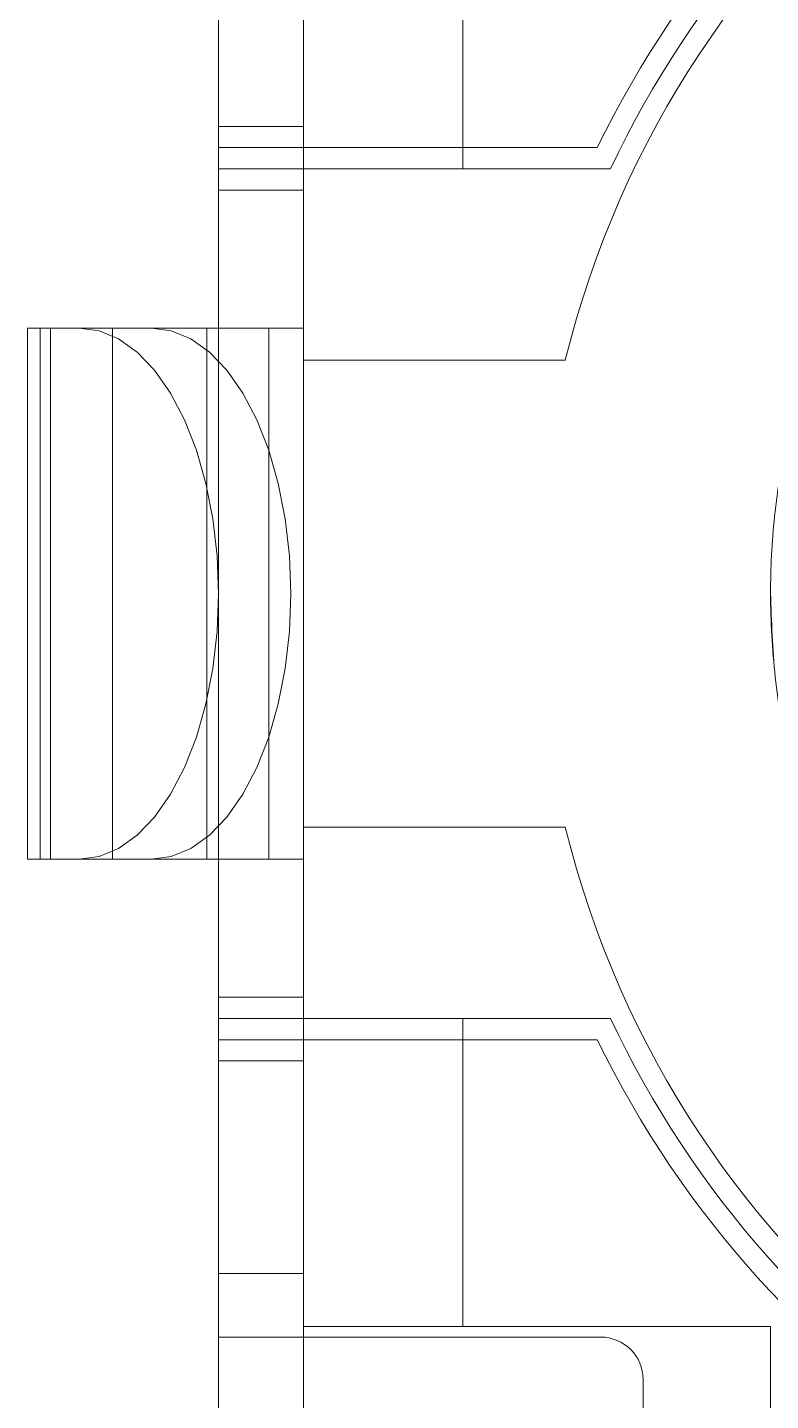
# Model space of a CAD drawing. Header units: millimetres. Extents: x 469 to 651, y 431 to 523.
# Drawn here: x 565.65 to 569.15, y 489.43 to 495.89 of the extents above; entities that cross this region are included whole.
import ezdxf

# ---------------------------------------------------------------- set-up
doc = ezdxf.new("R2010")
doc.units = ezdxf.units.MM

msp = doc.modelspace()

# ---------------------------------------------------------------- linework, layer by layer
at = {"color": 7, "linetype": 'Continuous', "lineweight": 15}
for p, q in [((566.5477, 498.3289), (566.5477, 495.3289)), ((566.9477, 498.3289), (566.9477, 495.3289)), ((566.9477, 495.2289), (566.9477, 496.6789)), ((567.6977, 495.2289), (567.6977, 496.6789)), ((566.5477, 495.4289), (566.5477, 496.4289)), ((566.9477, 495.4289), (566.9477, 496.4289)), ((566.5477, 495.1289), (566.5477, 495.4289)), ((566.5477, 495.4289), (566.9477, 495.4289)), ((566.9477, 495.1289), (566.9477, 495.4289)), ((566.5477, 495.3289), (566.9477, 495.3289)), ((566.9477, 495.3289), (566.5477, 495.3289)), ((566.5477, 495.3289), (566.5477, 491.1289)), ((566.9477, 495.3289), (568.3315, 495.3289)), ((566.9477, 495.3289), (566.9477, 495.2289)), ((566.9477, 491.1289), (566.9477, 495.3289)), ((566.5477, 495.2289), (566.5477, 491.2289)), ((568.3945, 495.2289), (566.5477, 495.2289)), ((566.5477, 495.2289), (566.9477, 495.2289)), ((566.9477, 495.2289), (567.6977, 495.2289)), ((566.9477, 494.4789), (566.9477, 495.2289)), ((566.9477, 495.2289), (568.3945, 495.2289)), ((566.9477, 494.3289), (566.9477, 495.2289)), ((566.5477, 494.4789), (566.5477, 495.1289)), ((566.5477, 495.1289), (566.9477, 495.1289)), ((566.9477, 494.4789), (566.9477, 495.1289)), ((565.6477, 494.4789), (565.6477, 491.9789)), ((565.7568, 494.4789), (565.6485, 494.4789)), ((565.7073, 494.4789), (565.7073, 491.9789)), ((565.7073, 494.4789), (565.8914, 494.4789)), ((565.7568, 491.9789), (565.7568, 494.4789)), ((566.4932, 494.4789), (565.7568, 494.4789)), ((565.8914, 494.4789), (566.2318, 494.4789)), ((566.0477, 491.9789), (566.0477, 494.4789)), ((566.0477, 494.4789), (566.7842, 494.4789)), ((566.2318, 494.4789), (566.0477, 494.4789)), ((566.4932, 494.4789), (566.4932, 491.9789)), ((566.4932, 494.4789), (566.5477, 494.4789)), ((566.5477, 491.9789), (566.5477, 494.4789)), ((566.5477, 494.4789), (566.9477, 494.4789)), ((566.7842, 494.4789), (566.9477, 494.4789)), ((566.7842, 491.9789), (566.7842, 494.4789)), ((566.9477, 494.4789), (566.9477, 491.9789)), ((568.1812, 494.3289), (566.9477, 494.3289)), ((566.9477, 494.3289), (566.9477, 492.1289)), ((566.9477, 492.1289), (568.1812, 492.1289)), ((566.9477, 491.2289), (566.9477, 492.1289)), ((565.7568, 491.9789), (565.6485, 491.9789)), ((565.7073, 491.9789), (565.8914, 491.9789)), ((566.4932, 491.9789), (565.7568, 491.9789)), ((565.8914, 491.9789), (566.2318, 491.9789)), ((566.0477, 491.9789), (566.7842, 491.9789)), ((566.2318, 491.9789), (566.0477, 491.9789)), ((566.5477, 491.9789), (566.4932, 491.9789)), ((566.5477, 491.3289), (566.5477, 491.9789)), ((566.9477, 491.9789), (566.5477, 491.9789)), ((566.7842, 491.9789), (566.9477, 491.9789)), ((566.9477, 491.2289), (566.9477, 491.9789)), ((566.9477, 491.9789), (566.9477, 491.3289)), ((566.5477, 491.0289), (566.5477, 491.3289)), ((566.9477, 491.3289), (566.5477, 491.3289)), ((566.9477, 491.3289), (566.9477, 491.0289)), ((566.5477, 491.2289), (568.3945, 491.2289)), ((566.5477, 491.2289), (566.9477, 491.2289)), ((566.9477, 491.2289), (567.6977, 491.2289)), ((566.9477, 489.7789), (566.9477, 491.2289)), ((566.9477, 491.2289), (566.9477, 491.1289)), ((568.3945, 491.2289), (566.9477, 491.2289)), ((567.6977, 489.7789), (567.6977, 491.2289)), ((566.5477, 491.1289), (566.5477, 488.1289)), ((566.9477, 491.1289), (566.5477, 491.1289)), ((566.5477, 491.1289), (566.9477, 491.1289)), ((568.3315, 491.1289), (566.9477, 491.1289)), ((566.9477, 491.1289), (566.9477, 488.1289)), ((566.5477, 490.0289), (566.5477, 491.0289)), ((566.5477, 491.0289), (566.9477, 491.0289)), ((566.9477, 491.0289), (566.9477, 490.0289)), ((566.5477, 489.7289), (566.5477, 490.0289)), ((566.5477, 490.0289), (566.9477, 490.0289)), ((566.9477, 490.0289), (566.9477, 489.7289)), ((566.9477, 489.7789), (567.6977, 489.7789)), ((566.9477, 489.7289), (566.9477, 489.7789)), ((567.6977, 489.7789), (569.1477, 489.7789)), ((569.1477, 489.7789), (569.1477, 488.0289)), ((566.5477, 488.5289), (566.5477, 489.7289)), ((566.5477, 489.7289), (566.9477, 489.7289)), ((566.5477, 489.7289), (566.9477, 489.7289)), ((568.3477, 489.7289), (566.9477, 489.7289)), ((566.9477, 489.7289), (566.9477, 488.5289)), ((568.5477, 489.5289), (568.5477, 488.7289))]:
    msp.add_line(p, q, dxfattribs=at)
at = {"color": 7, "linetype": 'Continuous', "lineweight": 15, "flags": 128}
for points in [[(565.8914, 491.9789), (565.9848, 491.9916), (566.0763, 492.0295), (566.1641, 492.0918), (566.2462, 492.1773), (566.3212, 492.2842), (566.3874, 492.4103), (566.4435, 492.5531), (566.4884, 492.7096), (566.5211, 492.8767), (566.5411, 493.051), (566.5477, 493.2289), (566.5411, 493.4068), (566.5211, 493.581), (566.4884, 493.7481), (566.4435, 493.9047), (566.3874, 494.0475), (566.3212, 494.1736), (566.2462, 494.2804), (566.1641, 494.3659), (566.0763, 494.4282), (565.9848, 494.4662), (565.8914, 494.4789)], [(566.2318, 491.9789), (566.3252, 491.9916), (566.4167, 492.0295), (566.5045, 492.0918), (566.5867, 492.1773), (566.6616, 492.2842), (566.7278, 492.4103), (566.784, 492.5531), (566.8288, 492.7096), (566.8616, 492.8767), (566.8815, 493.051), (566.8882, 493.2289), (566.8815, 493.4068), (566.8616, 493.581), (566.8288, 493.7481), (566.784, 493.9047), (566.7278, 494.0475), (566.6616, 494.1736), (566.5867, 494.2804), (566.5045, 494.3659), (566.4167, 494.4282), (566.3252, 494.4662), (566.2318, 494.4789)]]:
    msp.add_lwpolyline(points, dxfattribs=at)
at = {"color": 7, "linetype": 'Continuous', "lineweight": 15}
for centre, radius, start, end in [((572.6477, 493.2289), 4.8, 25.94448, 154.05552), ((572.6477, 493.2289), 4.8, 25.94448, 154.05552), ((572.6477, 493.2289), 4.7, 25.18434, 154.81566), ((572.6477, 493.2289), 4.7, 25.18434, 154.81566), ((572.6477, 493.2289), 4.6, 10.64846, 166.16478), ((572.6477, 493.2289), 4.6, 10.64846, 166.16478), ((572.6477, 493.2289), 4.6, 193.83522, 349.35154), ((572.6477, 493.2289), 4.6, 193.83522, 349.35154), ((572.6477, 493.2289), 4.7, 205.18434, 334.81566), ((572.6477, 493.2289), 4.7, 205.18434, 334.81566), ((572.6477, 493.2289), 4.8, 205.94448, 334.05552), ((572.6477, 493.2289), 4.8, 205.94448, 334.05552), ((568.3477, 489.5289), 0.2, 0, 90), ((568.3477, 489.5289), 0.2, 0, 90)]:
    msp.add_arc(centre, radius, start, end, dxfattribs=at)
msp.add_open_spline([(569.1477, 493.229), (569.1521, 493.0979), (569.1608, 492.8352), (569.2296, 492.4465), (569.3379, 492.0675), (569.4898, 491.7035), (569.681, 491.3587), (569.9093, 491.0371), (570.1731, 490.7439), (570.4677, 490.4818), (570.7896, 490.2539), (571.1356, 490.0646), (571.5003, 489.9149), (571.8795, 489.8065), (572.2687, 489.7424), (572.6625, 489.7219), (573.0562, 489.7452), (573.4446, 489.8136), (573.823, 489.9246), (574.1867, 490.077), (574.5306, 490.2701), (574.8508, 490.5002), (575.1436, 490.7644), (575.4041, 491.0606), (575.6301, 491.3837), (575.8189, 491.73), (575.9666, 492.0957), (576.0729, 492.4754), (576.1346, 492.855), (576.1546, 493.2386), (576.1326, 493.6226), (576.0663, 494.0114), (575.9574, 494.3904), (575.8056, 494.7543), (575.6144, 495.0992), (575.3861, 495.4208), (575.1223, 495.714), (574.8277, 495.9761), (574.5058, 496.2039), (574.1598, 496.3932), (573.795, 496.5429), (573.4158, 496.6513), (573.0266, 496.7154), (572.6328, 496.7359), (572.2392, 496.7126), (571.8507, 496.6441), (571.4724, 496.5331), (571.1086, 496.3807), (570.7648, 496.1875), (570.4445, 495.9575), (570.1517, 495.6932), (569.8913, 495.3971), (569.6653, 495.0739), (569.4765, 494.7277), (569.3288, 494.362), (569.2225, 493.9822), (569.1608, 493.6026), (569.1408, 493.2191), (569.1628, 492.8352), (569.2291, 492.4464), (569.3381, 492.0674), (569.4899, 491.7034), (569.6811, 491.3585), (569.9094, 491.0369), (570.1732, 490.7437), (570.4679, 490.4816), (570.7898, 490.2538), (571.1358, 490.0645), (571.5006, 489.9148), (571.8798, 489.8064), (572.269, 489.7424), (572.6628, 489.7219), (573.0565, 489.7452), (573.4449, 489.8136), (573.8232, 489.9247), (574.187, 490.0771), (574.5308, 490.2703), (574.8511, 490.5004), (575.1439, 490.7647), (575.4043, 491.0608), (575.6303, 491.384), (575.819, 491.7303), (575.9669, 492.096), (576.0724, 492.4757), (576.1365, 492.8553), (576.1441, 493.1076), (576.1477, 493.2289)], degree=3, knots=[0, 0, 0, 0, 0.011924, 0.023885, 0.035809, 0.047733, 0.059695, 0.071618, 0.083543, 0.095505, 0.10743, 0.119354, 0.131316, 0.14324, 0.155165, 0.167127, 0.179051, 0.190976, 0.202938, 0.214862, 0.226786, 0.238749, 0.250673, 0.262597, 0.27456, 0.286484, 0.298409, 0.310371, 0.322295, 0.333335, 0.345259, 0.357221, 0.369145, 0.381069, 0.393031, 0.404955, 0.416879, 0.428841, 0.440765, 0.45269, 0.464652, 0.476577, 0.488501, 0.500463, 0.512387, 0.524312, 0.536274, 0.548199, 0.560123, 0.572085, 0.584009, 0.595934, 0.607896, 0.61982, 0.631745, 0.643707, 0.655631, 0.666665, 0.67859, 0.690553, 0.702478, 0.714403, 0.726366, 0.738291, 0.750215, 0.762177, 0.774102, 0.786026, 0.797989, 0.809913, 0.821838, 0.8338, 0.845725, 0.857649, 0.869612, 0.881536, 0.893461, 0.905423, 0.917348, 0.929272, 0.941235, 0.953159, 0.965083, 0.977046, 0.98897, 1, 1, 1, 1], dxfattribs=at)

doc.saveas('drawing.dxf')
